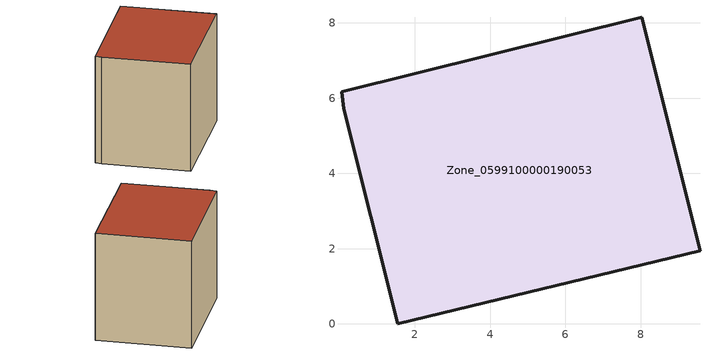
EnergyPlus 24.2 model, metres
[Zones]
Zone_0599100000190053
 floor ground (C_G): 0.11,5.72 0.05,6.17 8.03,8.15 9.58,1.94 1.55,0 z0
 wall outside (C_F): 9.58,1.94 8.03,8.15 0.05,6.17 0.11,5.72 1.55,0 9.58,1.94 z0:7.59
 roof outside (C_R): 1.55,0 9.58,1.94 8.03,8.15 0.05,6.17 0.11,5.72 z7.59
[BUILDING]
Pand.0599100000190053: North Axis=0; Terrain=City; Loads Convergence Tolerance Value=0.04; Temperature Convergence Tolerance Value=0.4; Solar Distribution=FullExterior; Maximum Number of Warmup Days=25; Minimum Number of Warmup Days=1
[Site:Location]
Rotterdam.The.Hague.AP_ZH_NLD Design_Conditions: Latitude=51.96; Longitude=4.45; Time Zone=1; Elevation=-4.5
[SITE:GROUNDTEMPERATURE:BUILDINGSURFACE]
18, 18, 18, 18, 18, 18, 18, 18, 18, 18, 18, 18
[MATERIAL] Thermal Absorptance=0.9; Solar Absorptance=0.7; Visible Absorptance=0.7
Name | Roughness | Thickness | Conductivity | Density | Specific Heat
G.TC.1965-1974 | MediumSmooth | 0.15 | 0.882353 | 540 | 1210
F.TC.1965-1974 | Rough | 0.3 | 0.697674 | 1920 | 840
R.TC.1965-1974 | MediumRough | 0.2 | 0.232558 | 1500 | 1000
[CONSTRUCTION]
C_G: G.TC.1965-1974
C_F: F.TC.1965-1974
C_R: R.TC.1965-1974
[ZONE]
Zone_0599100000190053: Type=1; Multiplier=1; Ceiling Height=Autocalculate; Volume=Autocalculate; Floor Area=autocalculate; Part of Total Floor Area=Yes
[ZONEINFILTRATION:DESIGNFLOWRATE]
Infil_Zone_0599100000190053: Zone or ZoneList or Space or SpaceList=Zone_0599100000190053; Schedule=AlwaysOn; Design Flow Rate Calculation Method=Flow/Area; Flow Rate per Floor Area=0.003; Constant Term Coefficient=1; Temperature Term Coefficient=0; Velocity Term Coefficient=0; Velocity Squared Term Coefficient=0
[HVACTEMPLATE:ZONE:IDEALLOADSAIRSYSTEM]
Zone_0599100000190053: Maximum Heating Supply Air Temperature=50; Minimum Cooling Supply Air Temperature=13; Maximum Heating Supply Air Humidity Ratio=0.0156; Minimum Cooling Supply Air Humidity Ratio=0.0077; Heating Limit=NoLimit; Cooling Limit=NoLimit; Dehumidification Control Type=ConstantSensibleHeatRatio; Cooling Sensible Heat Ratio=0.7; Dehumidification Setpoint=60; Humidification Control Type=None; Humidification Setpoint=30; Outdoor Air Method=None; Outdoor Air Flow Rate per Person=0.00944; Outdoor Air Flow Rate per Zone Floor Area=0; Outdoor Air Flow Rate per Zone=0; Demand Controlled Ventilation Type=None; Outdoor Air Economizer Type=NoEconomizer; Heat Recovery Type=None; Sensible Heat Recovery Effectiveness=0.7; Latent Heat Recovery Effectiveness=0.65
[ZONECONTROL:THERMOSTAT]
ThermostatControl_Zone_0599100000190053: Zone or ZoneList=Zone_0599100000190053; Control Type Schedule=DualSetpointControlType; Control 1=Thermostat_Zone_0599100000190053; Temperature Difference Between Cutout And Setpoint=0
[THERMOSTATSETPOINT:DUALSETPOINT]
Thermostat_Zone_0599100000190053: Heating Setpoint Temperature Schedule=HeatingSetpoint_Zone_0599100000190053; Cooling Setpoint Temperature Schedule=CoolingSetpoint_Zone_0599100000190053
[SCHEDULE:COMPACT]
HeatingSetpoint_Zone_0599100000190053: Through: 12/31, For: AllDays, Until: 24:00, 21
CoolingSetpoint_Zone_0599100000190053: Through: 12/31, For: AllDays, Until: 24:00, 24
DualSetpointControlType: Through: 12/31, For: AllDays, Until: 24:00, 4
AlwaysOn: Through: 12/31, For: AllDays, Until: 24:00, 1
